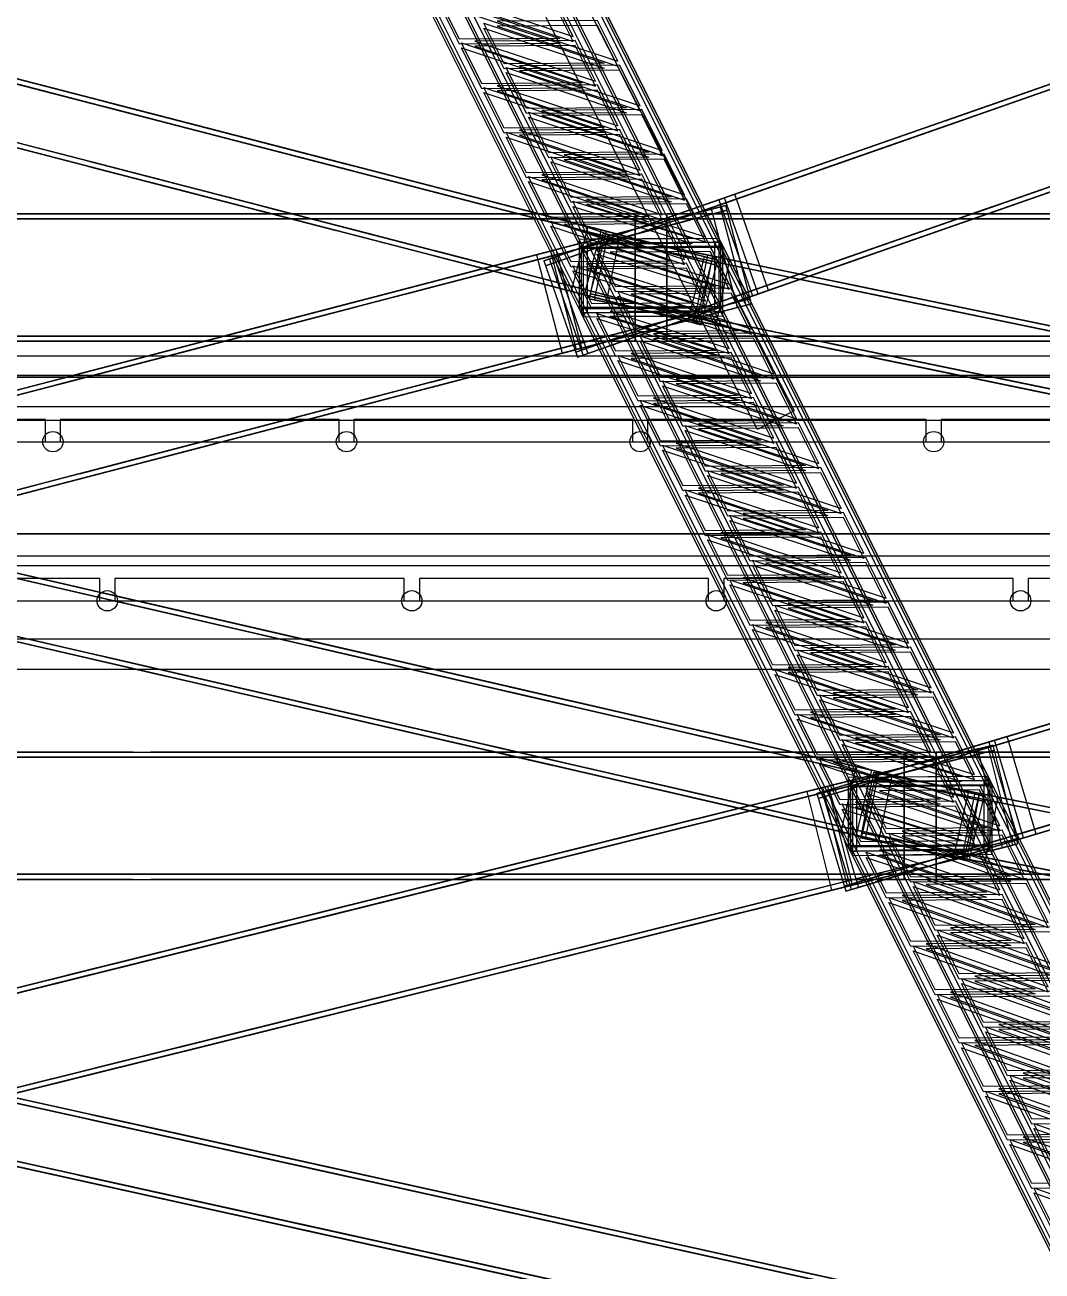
# Model space of a CAD drawing. Header units: millimetres. Extents: x -52000 to 48850, y -48850 to 51750.
# Drawn here: x 4524 to 7721, y -16106 to -12190 of the extents above; entities that cross this region are included whole.
import ezdxf

# ---------------------------------------------------------------- set-up
doc = ezdxf.new("R2010")
doc.units = ezdxf.units.MM
doc.layers.add('D-STR-DECK', color=7, linetype='Continuous', lineweight=25)
doc.layers.add('D-STR-STRC', color=7, linetype='Continuous', lineweight=25)

msp = doc.modelspace()

# ---------------------------------------------------------------- linework, layer by layer
at = {"layer": 'D-STR-DECK'}
for points in [[(-11480, -14000), (11480, -14000), (14000, -11480), (14000, 11480), (11480, 14000), (-11480, 14000), (-14000, 11480), (-14000, -11480)], [(-10904, -13297.5), (10904, -13297.5), (13297.5, -10904), (-13297.5, -10904)], [(-11307.8, -13790), (11307.8, -13790), (13790, -11307.8), (-13790, -11307.8)], [(-11014.6, -13432.5), (11014.6, -13432.5), (9278.9, -11315.7), (-9278.9, -11315.7)], [(5857.1, -11286), (6942, -13402.9), (6826.3, -13462.1), (5741.4, -11345.3)], [(-11014.6, -13432.5), (11014.6, -13432.5), (10849.4, -13231), (-10849.4, -13231)], [(-11070, -13500), (11070, -13500), (10904, -13297.5), (-10904, -13297.5)], [(-11070, -13500), (11070, -13500), (10904, -13297.5), (-10904, -13297.5)], [(-11014.6, -13432.5), (11014.6, -13432.5), (11014.6, -13292.5), (-11014.6, -13292.5)], [(-11070, -13500), (11070, -13500), (11070, -13390), (-11070, -13390)], [(-11070, -13500), (11070, -13500), (11070, -13390), (-11070, -13390)], [(3713.1, -13500), (4589.4, -13500), (4589.4, -13430), (3713.1, -13430)], [(4635.6, -13500), (5511.9, -13500), (5511.9, -13430), (4635.6, -13430)], [(5558.1, -13500), (6434.4, -13500), (6434.4, -13430), (5558.1, -13430)], [(6480.6, -13500), (7356.9, -13500), (7356.9, -13430), (6480.6, -13430)], [(7403.1, -13500), (8279.4, -13500), (8279.4, -13430), (7403.1, -13430)], [(-11480, -14000), (11480, -14000), (11307.8, -13790), (-11307.8, -13790)], [(-11480, -14000), (11480, -14000), (11480, -13860), (-11480, -13860)], [(-11480, -14000), (11480, -14000), (11480, -13890), (-11480, -13890)], [(-11480, -14000), (11480, -14000), (11480, -13890), (-11480, -13890)], [(3850.6, -14000), (4759.4, -14000), (4759.4, -13930), (3850.6, -13930)], [(4807.2, -14000), (5716.1, -14000), (5716.1, -13930), (4807.2, -13930)], [(5763.9, -14000), (6672.8, -14000), (6672.8, -13930), (5763.9, -13930)], [(6720.6, -14000), (7629.4, -14000), (7629.4, -13930), (6720.6, -13930)], [(7677.2, -14000), (8586.1, -14000), (8586.1, -13930), (7677.2, -13930)], [(-11617.8, -14120), (11617.8, -14120), (11617.8, -14216), (-11617.8, -14216)]]:
    msp.add_lwpolyline(points, close=True, dxfattribs=at)
for centre in [(4612.5, -13500), (5535, -13500), (6457.5, -13500), (7380, -13500), (4783.3, -14000), (5740, -14000), (6696.7, -14000), (7653.3, -14000)]:
    msp.add_circle(centre, 32, dxfattribs=at)
at = {"layer": 'D-STR-STRC'}
for points in [[(6155.3, -12932), (6723.1, -12733.7), (11534.6, -11053.2), (10966.8, -11251.5)], [(6160.6, -12947.1), (6728.4, -12748.8), (11539.8, -11068.3), (10972.1, -11266.6)], [(6701.6, -12929.7), (6334.9, -12834.8), (-157, -11154.3), (209.7, -11249.2)], [(6697.6, -12945.2), (6330.9, -12850.3), (-161, -11169.8), (205.7, -11264.7)], [(6711.6, -12873.1), (6272.4, -12876.3), (5432.1, -11195.8), (5871.3, -11192.7)], [(6711.6, -12889), (6272.4, -12892.2), (5432.1, -11211.7), (5871.3, -11208.5)], [(6653, -13117.5), (6286.3, -13022.6), (-205.7, -11342.1), (161, -11437.1)], [(6255.6, -13219), (6823.3, -13020.7), (11634.8, -11340.2), (11067, -11538.5)], [(6260.8, -13234.1), (6828.6, -13035.8), (11640.1, -11355.3), (11072.3, -11553.6)], [(6649, -13133), (6282.3, -13038.1), (-209.7, -11357.6), (157, -11452.5)], [(6711.6, -13075.7), (6272.4, -13078.8), (5432.1, -11398.3), (5871.3, -11395.2)], [(6711.6, -13091.6), (6272.4, -13094.7), (5432.1, -11414.2), (5871.3, -11411.1)], [(6247.2, -12227.1), (6183.1, -12099), (5868.7, -12101.2)], [(6205, -12232.8), (5890.5, -12235), (5826.4, -12106.9)], [(6205, -12248.7), (5890.5, -12250.9), (5826.4, -12122.8)], [(6247.2, -12243), (6183.1, -12114.8), (5868.7, -12117.1)], [(6387.2, -12304.6), (6323.2, -12176.5), (6008.7, -12178.7)], [(6345, -12310.3), (6030.6, -12312.5), (5966.5, -12184.4)], [(6345, -12326.2), (6030.6, -12328.4), (5966.5, -12200.3)], [(6387.2, -12320.5), (6323.2, -12192.4), (6008.7, -12194.6)], [(7417.1, -12491.3), (7785.8, -12362.6), (8242.6, -12203)], [(7442.5, -12482.5), (7899.3, -12322.9), (8268, -12194.1)], [(7447.8, -12497.6), (7904.6, -12338), (8273.3, -12209.2)], [(6275, -12372.8), (5960.5, -12375.1), (5896.5, -12246.9)], [(6317.2, -12367.1), (6253.2, -12239), (5938.7, -12241.2)], [(6317.2, -12383), (6253.2, -12254.9), (5938.7, -12257.1)], [(7422.4, -12506.4), (7791, -12377.7), (8247.9, -12218.1)], [(4992.9, -12487.4), (4735.4, -12420.8), (4236.2, -12291.5)], [(6275, -12388.7), (5960.5, -12390.9), (5896.5, -12262.8)], [(4988.9, -12502.9), (4731.3, -12436.2), (4232.2, -12307)], [(5009.4, -12508.2), (4510.2, -12379), (4252.6, -12312.3)], [(5013.4, -12492.7), (4514.2, -12363.5), (4256.7, -12296.8)], [(6415, -12450.4), (6100.6, -12452.6), (6036.5, -12324.4)], [(6457.3, -12444.7), (6393.2, -12316.5), (6078.8, -12318.8)], [(6457.3, -12460.6), (6393.2, -12332.4), (6078.8, -12334.7)], [(7041.5, -12622.5), (7498.4, -12462.9), (7867.1, -12334.2)], [(6415, -12466.2), (6100.6, -12468.5), (6036.5, -12340.3)], [(7016.1, -12631.4), (7384.8, -12502.6), (7841.7, -12343)], [(7021.4, -12646.5), (7390.1, -12517.7), (7846.9, -12358.1)], [(7046.8, -12637.6), (7503.7, -12478), (7872.3, -12349.3)], [(6345, -12512.9), (6030.6, -12515.1), (5966.5, -12386.9)], [(6345, -12528.7), (6030.6, -12531), (5966.5, -12402.8)], [(6387.2, -12507.2), (6323.2, -12379), (6008.7, -12381.3)], [(6387.2, -12523.1), (6323.2, -12394.9), (6008.7, -12397.2)], [(5529.9, -12643), (5272.3, -12576.3), (4773.2, -12447.1)], [(5533.9, -12627.5), (5276.4, -12560.8), (4777.2, -12431.6)], [(5554.4, -12632.8), (5055.2, -12503.5), (4797.6, -12436.9)], [(4944.3, -12675.2), (4686.7, -12608.6), (4187.6, -12479.3)], [(4964.8, -12680.5), (4465.6, -12551.3), (4208, -12484.6)], [(5550.4, -12648.3), (5051.2, -12519), (4793.6, -12452.4)], [(6485, -12590.4), (6170.6, -12592.6), (6106.5, -12464.5)], [(6485, -12606.3), (6170.6, -12608.5), (6106.5, -12480.4)], [(6527.3, -12584.7), (6463.2, -12456.6), (6148.8, -12458.8)], [(6527.3, -12600.6), (6463.2, -12472.5), (6148.8, -12474.7)], [(6615.2, -12771.4), (6983.8, -12642.6), (7440.7, -12483.1)], [(6640.6, -12762.5), (7097.4, -12603), (7466.1, -12474.2)], [(6645.8, -12777.6), (7102.7, -12618.1), (7471.4, -12489.3)], [(7517.3, -12778.3), (7886, -12649.6), (8342.9, -12490)], [(7542.7, -12769.5), (7999.6, -12609.9), (8368.2, -12481.1)], [(4940.3, -12690.7), (4682.7, -12624.1), (4183.6, -12494.8)], [(4960.8, -12696), (4461.6, -12566.8), (4204, -12500.1)], [(6415, -12652.9), (6100.6, -12655.1), (6036.5, -12527)], [(6457.3, -12647.2), (6393.2, -12519.1), (6078.8, -12521.3)], [(6620.5, -12786.5), (6989.1, -12657.8), (7446, -12498.2)], [(7522.6, -12793.4), (7891.3, -12664.7), (8348.1, -12505.1)], [(7548, -12784.6), (8004.9, -12625), (8373.5, -12496.2)], [(6415, -12668.8), (6100.6, -12671), (6036.5, -12542.9)], [(6457.3, -12663.1), (6393.2, -12535), (6078.8, -12537.2)], [(6070.9, -12783), (5813.3, -12716.3), (5314.2, -12587.1)], [(6074.9, -12767.5), (5817.4, -12700.8), (5318.2, -12571.6)], [(6091.4, -12788.3), (5592.2, -12659.1), (5334.6, -12592.4)], [(6095.4, -12772.8), (5596.2, -12643.6), (5338.6, -12576.9)], [(6555.1, -12730.4), (6240.6, -12732.7), (6176.6, -12604.5)], [(6597.3, -12724.8), (6533.2, -12596.6), (6218.8, -12598.9)], [(5481.3, -12830.8), (5223.7, -12764.1), (4724.6, -12634.9)], [(5485.3, -12815.3), (5227.7, -12748.6), (4728.6, -12619.4)], [(5501.8, -12836.1), (5002.6, -12706.8), (4745, -12640.2)], [(5505.8, -12820.6), (5006.6, -12691.4), (4749, -12624.7)], [(6555.1, -12746.3), (6240.6, -12748.6), (6176.6, -12620.4)], [(6597.3, -12740.7), (6533.2, -12612.5), (6218.8, -12614.7)], [(6237.6, -12903.3), (6582.9, -12782.7), (7039.8, -12623.1)], [(6242.9, -12918.4), (6588.2, -12797.8), (7045, -12638.2)], [(6263, -12894.4), (6719.9, -12734.8), (7065.1, -12614.3)], [(6268.3, -12909.5), (6725.2, -12749.9), (7070.4, -12629.4)], [(7116.4, -12918.4), (7485, -12789.6), (7941.9, -12630)], [(7121.7, -12933.5), (7490.3, -12804.7), (7947.2, -12645.1)], [(7141.8, -12909.5), (7598.6, -12749.9), (7967.3, -12621.2)], [(7147, -12924.6), (7603.9, -12765), (7972.6, -12636.3)], [(6485, -12792.9), (6170.6, -12795.2), (6106.5, -12667)], [(6485, -12808.8), (6170.6, -12811.1), (6106.5, -12682.9)], [(6527.3, -12787.3), (6463.2, -12659.1), (6148.8, -12661.4)], [(6527.3, -12803.2), (6463.2, -12675), (6148.8, -12677.2)], [(6585.6, -12899.7), (6328, -12833), (5859.2, -12711.7)], [(6606.1, -12905), (6137.2, -12783.6), (5879.6, -12717)], [(6187.6, -12920.7), (6293.1, -13222.8), (6860.9, -13024.5), (6755.4, -12722.4)], [(-315.5, -14592.2), (234.8, -14448.8), (6726.8, -12757.4), (6176.4, -12900.8)], [(6026.3, -12955.3), (5768.7, -12888.6), (5269.6, -12759.4)], [(6046.8, -12960.6), (5547.6, -12831.4), (5290, -12764.7)], [(6581.6, -12915.2), (6324, -12848.5), (5855.2, -12727.2)], [(6602.1, -12920.5), (6133.2, -12799.1), (5875.6, -12732.4)], [(6155.3, -12932), (6260.8, -13234.1), (6828.6, -13035.8), (6723.1, -12733.7)], [(6176.4, -12900.8), (6257.1, -13210.5), (6807.5, -13067.1), (6726.8, -12757.4)], [(6620.8, -12861.9), (6306.3, -12864.1), (6246.6, -12744.6)], [(6620.8, -12877.7), (6306.3, -12880), (6246.6, -12760.5)], [(6663, -12856.2), (6603.3, -12736.7), (6288.8, -12738.9)], [(6663, -12872.1), (6603.3, -12752.5), (6288.8, -12754.8)], [(6705.3, -12739.9), (6810.9, -13042), (6828.6, -13035.8), (6723.1, -12733.7)], [(6709.6, -12761.9), (6790.3, -13071.5), (6807.5, -13067.1), (6726.8, -12757.4)], [(6740.8, -13049.5), (7197.7, -12890), (7566.3, -12761.2)], [(7012.6, -14605.7), (7570.9, -14438.4), (13217.2, -12747), (12658.8, -12914.3)], [(7017.2, -14621), (7575.5, -14453.8), (13221.8, -12762.3), (12663.4, -12929.6)], [(-12983.9, -12799.9), (-12983.9, -12799.9), (12983.9, -12799.9), (12983.9, -12799.9)], [(-311.5, -14607.7), (238.9, -14464.3), (6730.8, -12772.9), (6180.5, -12916.3)], [(4355.5, -12783.9), (4355.5, -12783.9), (6442, -12783.9), (6442, -12783.9)], [(4355.5, -12799.9), (4355.5, -12799.9), (6442, -12799.9), (6442, -12799.9)], [(6022.3, -12970.8), (5764.7, -12904.1), (5265.5, -12774.9)], [(6042.8, -12976.1), (5543.6, -12846.9), (5286, -12780.2)], [(5702, -13024.4), (6166.5, -12903.4), (6609.3, -12788)], [(5706.1, -13039.9), (6170.5, -12918.9), (6613.4, -12803.5)], [(5720.7, -13019.5), (6163.6, -12904.1), (6628.1, -12783.1)], [(5724.8, -13035), (6167.6, -12919.6), (6632.1, -12798.6)], [(6132.1, -12912.4), (6212.7, -13222), (6763.1, -13078.6), (6682.4, -12769)], [(6597.3, -12927.3), (6533.2, -12799.2), (6218.8, -12801.4)], [(6442, -12783.9), (6442, -13183.9), (6442, -13183.9), (6442, -12783.9)], [(6542, -12783.9), (6542, -12783.9), (8628.4, -12783.9), (8628.4, -12783.9)], [(6542, -12783.9), (6542, -13183.9), (6542, -13183.9), (6542, -12783.9)], [(6542, -12799.9), (6542, -12799.9), (8628.4, -12799.9), (8628.4, -12799.9)], [(6715.4, -13058.4), (7084.1, -12929.6), (7540.9, -12770.1)], [(6720.7, -13073.5), (7089.4, -12944.8), (7546.2, -12785.2)], [(6746.1, -13064.6), (7203, -12905.1), (7571.6, -12776.3)], [(7538.3, -14613.8), (7184.2, -14532.2), (-153.5, -12840.8), (200.7, -12922.4)], [(6555.1, -12933), (6240.6, -12935.2), (6176.6, -12807.1)], [(6555.1, -12948.9), (6240.6, -12951.1), (6176.6, -12823)], [(6597.3, -12943.2), (6533.2, -12815.1), (6218.8, -12817.3)], [(6607.2, -13122.2), (6659.8, -12918.9), (6293.1, -12824), (6240.5, -13027.3)], [(6299.8, -13042.6), (6352.4, -12839.3), (6334.9, -12834.8), (6282.3, -13038.1)], [(6649, -13133), (6701.6, -12929.7), (6334.9, -12834.8), (6282.3, -13038.1)], [(7534.7, -14629.4), (7180.6, -14547.8), (-157.1, -12856.4), (197.1, -12938)], [(6705.6, -13079.7), (6705.6, -12861.3), (6266.4, -12864.4), (6266.4, -13082.8)], [(7557.2, -14564.4), (7118.1, -14568.1), (6272.4, -12876.7), (6711.5, -12873)], [(6711.5, -13091.2), (6711.5, -12873), (6272.4, -12876.7), (6272.4, -13094.8)], [(6711.6, -13091.6), (6711.6, -12873.1), (6272.4, -12876.3), (6272.4, -13094.7)], [(6292.3, -13094.6), (6292.3, -12876.1), (6272.4, -12876.3), (6272.4, -13094.7)], [(6292.4, -13094.7), (6292.4, -12876.5), (6272.4, -12876.7), (6272.4, -13094.8)], [(6314.2, -13054.4), (6356.7, -12848.7), (6340.2, -12845.3), (6297.7, -13051)], [(6643.7, -13122.5), (6686.2, -12916.9), (6340.2, -12845.3), (6297.7, -13051)], [(14866.4, -14623.9), (14520.4, -14552.4), (6337, -12861), (6683, -12932.5)], [(14869.6, -14608.3), (14523.6, -14536.8), (6340.2, -12845.3), (6686.2, -12916.9)], [(6696.7, -13133.5), (6739.2, -12927.8), (6393.2, -12856.3), (6350.7, -13061.9)], [(7283.6, -13040.3), (7040.6, -12990.1), (6450, -12868)], [(7296.8, -13043.1), (6706.2, -12921), (6463.2, -12870.8)], [(6711.5, -13091.2), (6711.5, -12873), (6691.5, -12873.2), (6691.5, -13091.3)], [(6711.6, -13091.6), (6711.6, -12873.1), (6691.6, -12873.3), (6691.6, -13091.7)], [(5161, -13165.3), (5657.6, -13036), (6100.5, -12920.6)], [(5179.7, -13160.5), (5622.6, -13045.1), (6119.2, -12915.7)], [(6533, -13103), (6275.4, -13036.3), (5806.5, -12915)], [(6537, -13087.5), (6279.4, -13020.8), (5810.6, -12899.5)], [(6553.4, -13108.3), (6084.6, -12986.9), (5827, -12920.3)], [(6557.4, -13092.8), (6088.6, -12971.4), (5831, -12904.8)], [(6176.4, -12900.8), (6257.1, -13210.5), (6274.3, -13206), (6193.6, -12896.3)], [(7557.2, -14580.3), (7118.1, -14584), (6272.4, -12892.5), (6711.5, -12888.9)], [(6717.9, -13104.1), (6717.9, -12885.9), (6278.9, -12889.5), (6278.9, -13107.7)], [(6695.4, -13011.1), (6381, -13013.8), (6321.7, -12895)], [(6695.4, -13027), (6381, -13029.6), (6321.7, -12910.9)], [(6337.9, -13190.3), (6683.1, -13069.7), (7140, -12910.1)], [(6363.3, -13181.4), (6820.1, -13021.8), (7165.4, -12901.3)], [(6737.4, -13005), (6678, -12886.2), (6363.7, -12888.8)], [(6737.4, -13020.8), (6678, -12902.1), (6363.7, -12904.7)], [(6368.5, -13196.5), (6825.4, -13036.9), (7170.7, -12916.4)], [(7280.3, -13056), (7037.3, -13005.8), (6446.7, -12883.7)], [(7293.6, -13058.7), (6703, -12936.7), (6460, -12886.4)], [(6643.7, -13122.5), (6686.2, -12916.9), (6669.7, -12913.4), (6627.2, -13119.1)], [(5165.1, -13180.8), (5661.7, -13051.4), (6104.5, -12936.1)], [(5183.8, -13176), (5626.6, -13060.6), (6123.3, -12931.2)], [(6155.3, -12932), (6260.8, -13234.1), (6278.6, -13227.9), (6173.1, -12925.8)], [(6620.8, -13064.4), (6306.3, -13066.6), (6246.6, -12947.1)], [(6663, -13058.7), (6603.3, -12939.2), (6288.8, -12941.4)], [(6663, -13074.6), (6603.3, -12955.1), (6288.8, -12957.3)], [(6343.2, -13205.4), (6688.4, -13084.8), (7145.3, -12925.2)], [(6649, -13133), (6701.6, -12929.7), (6684.2, -12925.2), (6631.5, -13128.5)], [(6620.8, -13080.3), (6306.3, -13082.5), (6246.6, -12963)], [(7494.8, -14802.9), (7140.6, -14721.3), (-197.1, -13029.8), (157.1, -13111.5)], [(14830.3, -14798.3), (14484.3, -14726.8), (6301, -13035.3), (6646.9, -13106.8)], [(6765.9, -13152.1), (6451.5, -13154.7), (6387.5, -13026.6)], [(6807.9, -13145.9), (6743.8, -13017.8), (6429.5, -13020.5)], [(6807.9, -13161.8), (6743.8, -13033.7), (6429.5, -13036.3)], [(7962.3, -13196.9), (7719.3, -13146.7), (7090.3, -13016.7)], [(7965.5, -13181.3), (7722.5, -13131), (7093.5, -13001)], [(7099.8, -14896.9), (7658.2, -14729.7), (13304.4, -13038.2), (12746.1, -13205.5)], [(7975.5, -13199.7), (7346.5, -13069.7), (7103.5, -13019.4)], [(7978.8, -13184), (7349.8, -13054), (7106.8, -13003.8)], [(-238.9, -14886.4), (311.5, -14743), (6803.4, -13051.6), (6253.1, -13195)], [(-234.8, -14901.9), (315.5, -14758.5), (6807.5, -13067.1), (6257.1, -13210.5)], [(7491.2, -14818.5), (7137, -14736.8), (-200.7, -13045.4), (153.5, -13127.1)], [(4620, -13306.3), (5116.6, -13176.9), (5559.5, -13061.5)], [(4624.1, -13321.8), (5120.7, -13192.4), (5563.5, -13077)], [(4638.7, -13301.4), (5081.6, -13186), (5578.2, -13056.6)], [(4642.8, -13316.9), (5085.7, -13201.5), (5582.3, -13072.1)], [(5797.4, -13313.7), (6240.3, -13198.3), (6704.7, -13077.3)], [(7557.2, -14766.7), (7118.1, -14770.4), (6272.4, -13079), (6711.5, -13075.3)], [(14827.1, -14813.9), (14481.1, -14742.4), (6297.7, -13051), (6643.7, -13122.5)], [(6765.9, -13168), (6451.5, -13170.6), (6387.5, -13042.5)], [(7241.1, -13246), (6998.1, -13195.7), (6407.4, -13073.7)], [(7244.3, -13230.3), (7001.3, -13180.1), (6410.7, -13058)], [(7254.3, -13248.7), (6663.7, -13126.6), (6420.7, -13076.4)], [(7257.5, -13233), (6666.9, -13111), (6423.9, -13060.7)], [(7104.4, -14912.3), (7662.8, -14745), (13309, -13053.6), (12750.7, -13220.8)], [(5778.7, -13318.6), (6243.1, -13197.6), (6686, -13082.2)], [(5782.7, -13334.1), (6247.1, -13213.1), (6690, -13097.7)], [(5801.4, -13329.2), (6244.3, -13213.8), (6708.7, -13092.8)], [(7557.2, -14782.6), (7118.1, -14786.3), (6272.4, -13094.8), (6711.5, -13091.2)], [(6695.4, -13213.4), (6381, -13216), (6321.7, -13097.3)], [(6695.4, -13229.3), (6381, -13231.9), (6321.7, -13113.2)], [(6737.4, -13207.3), (6678, -13088.5), (6363.7, -13091.1)], [(6737.4, -13223.1), (6678, -13104.4), (6363.7, -13107)], [(-12983.9, -13167.9), (-12983.9, -13167.9), (12983.9, -13167.9), (12983.9, -13167.9)], [(4355.5, -13167.9), (4355.5, -13167.9), (6442, -13167.9), (6442, -13167.9)], [(4355.5, -13183.9), (4355.5, -13183.9), (6442, -13183.9), (6442, -13183.9)], [(6836.3, -13293), (6522, -13295.7), (6458, -13167.6)], [(6836.3, -13308.9), (6522, -13311.5), (6458, -13183.4)], [(6878.3, -13286.9), (6814.3, -13158.8), (6500, -13161.4)], [(6878.3, -13302.7), (6814.3, -13174.7), (6500, -13177.3)], [(6542, -13167.9), (6542, -13167.9), (8628.4, -13167.9), (8628.4, -13167.9)], [(6542, -13183.9), (6542, -13183.9), (8628.4, -13183.9), (8628.4, -13183.9)], [(7926.3, -13371.3), (7683.2, -13321), (7054.2, -13191)], [(7939.5, -13374), (7310.5, -13244), (7067.5, -13193.8)], [(4079, -13447.3), (4575.6, -13317.9), (5018.5, -13202.5)], [(4083.1, -13462.7), (4579.7, -13333.3), (5022.5, -13218)], [(4097.8, -13442.4), (4540.6, -13327), (5037.2, -13197.6)], [(4101.8, -13457.9), (4544.7, -13342.5), (5041.3, -13213.1)], [(5237.7, -13459.5), (5734.3, -13330.1), (6177.2, -13214.8)], [(5241.7, -13475), (5738.3, -13345.6), (6181.2, -13230.2)], [(5256.4, -13454.6), (5699.3, -13339.3), (6195.9, -13209.9)], [(5260.4, -13470.1), (5703.3, -13354.7), (6199.9, -13225.4)], [(6765.9, -13354.4), (6451.5, -13357), (6387.5, -13228.9)], [(6807.9, -13348.2), (6743.8, -13220.1), (6429.5, -13222.8)], [(7923, -13386.9), (7680, -13336.7), (7051, -13206.7)], [(7936.3, -13389.7), (7307.3, -13259.7), (7064.2, -13209.4)], [(6765.9, -13370.2), (6451.5, -13372.9), (6387.5, -13244.8)], [(6807.9, -13364.1), (6743.8, -13236), (6429.5, -13238.6)], [(6906.8, -13434), (6592.5, -13436.6), (6528.4, -13308.5)], [(6948.8, -13427.8), (6884.8, -13299.7), (6570.4, -13302.4)], [(4715.4, -13595.6), (5158.3, -13480.2), (5654.9, -13350.8)], [(6906.8, -13449.9), (6592.5, -13452.5), (6528.4, -13324.4)], [(6948.8, -13443.7), (6884.8, -13315.6), (6570.4, -13318.2)], [(4696.7, -13600.5), (5193.3, -13471.1), (5636.2, -13355.7)], [(4700.7, -13616), (5197.3, -13486.6), (5640.2, -13371.2)], [(4719.4, -13611.1), (5162.3, -13495.7), (5658.9, -13366.3)], [(6836.3, -13495.3), (6522, -13497.9), (6458, -13369.9)], [(6836.3, -13511.2), (6522, -13513.8), (6458, -13385.7)], [(6878.3, -13489.2), (6814.3, -13361.1), (6500, -13363.7)], [(6878.3, -13505), (6814.3, -13377), (6500, -13379.6)], [(6977.3, -13574.9), (6662.9, -13577.6), (6598.9, -13449.5)], [(6977.3, -13590.8), (6662.9, -13593.4), (6598.9, -13465.3)], [(7019.3, -13568.8), (6955.3, -13440.7), (6640.9, -13443.3)], [(7019.3, -13584.6), (6955.3, -13456.6), (6640.9, -13459.2)], [(4155.7, -13741.4), (4652.3, -13612), (5095.2, -13496.7)], [(4174.4, -13736.6), (4617.3, -13621.2), (5113.9, -13491.8)], [(4178.4, -13752), (4621.3, -13636.7), (5117.9, -13507.3)], [(6948.8, -13630.1), (6884.8, -13502), (6570.4, -13504.7)], [(4159.7, -13756.9), (4656.3, -13627.5), (5099.2, -13512.1)], [(6906.8, -13636.3), (6592.5, -13638.9), (6528.4, -13510.8)], [(6906.8, -13652.2), (6592.5, -13654.8), (6528.4, -13526.7)], [(6948.8, -13646), (6884.8, -13517.9), (6570.4, -13520.5)], [(7089.8, -13709.7), (7025.7, -13581.6), (6711.4, -13584.3)], [(7047.8, -13715.9), (6733.4, -13718.5), (6669.4, -13590.4)], [(7047.8, -13731.8), (6733.4, -13734.4), (6669.4, -13606.3)], [(7089.8, -13725.6), (7025.7, -13597.5), (6711.4, -13600.1)], [(3614.7, -13882.4), (4111.3, -13753), (4554.2, -13637.6)], [(3618.7, -13897.9), (4115.3, -13768.5), (4558.2, -13653.1)], [(3633.4, -13877.5), (4076.3, -13762.1), (4572.9, -13632.7)], [(3637.4, -13893), (4080.3, -13777.6), (4576.9, -13648.2)], [(6977.3, -13777.2), (6662.9, -13779.9), (6598.9, -13651.8)], [(7019.3, -13771.1), (6955.3, -13643), (6640.9, -13645.6)], [(7019.3, -13786.9), (6955.3, -13658.9), (6640.9, -13661.5)], [(6977.3, -13793.1), (6662.9, -13795.7), (6598.9, -13667.6)], [(7118.2, -13856.8), (6803.9, -13859.5), (6739.9, -13731.4)], [(7160.3, -13850.7), (7096.2, -13722.6), (6781.9, -13725.2)], [(7160.3, -13866.5), (7096.2, -13738.5), (6781.9, -13741.1)], [(7118.2, -13872.7), (6803.9, -13875.3), (6739.9, -13747.3)], [(7047.8, -13918.2), (6733.4, -13920.8), (6669.4, -13792.7)], [(7047.8, -13934.1), (6733.4, -13936.7), (6669.4, -13808.6)], [(7089.8, -13912), (7025.7, -13783.9), (6711.4, -13786.6)], [(7089.8, -13927.9), (7025.7, -13799.8), (6711.4, -13802.4)], [(5003.7, -14046), (4755, -13988.7), (4192.4, -13859)], [(5007.3, -14030.4), (4758.6, -13973.1), (4196, -13843.4)], [(5023.3, -14034.1), (4460.7, -13904.4), (4211.9, -13847.1)], [(5019.7, -14049.7), (4457.1, -13920), (4208.3, -13862.7)], [(7188.7, -13997.8), (6874.4, -14000.4), (6810.3, -13872.3)], [(7188.7, -14013.7), (6874.4, -14016.3), (6810.3, -13888.2)], [(7230.7, -13991.6), (7166.7, -13863.6), (6852.3, -13866.2)], [(7230.7, -14007.5), (7166.7, -13879.4), (6852.3, -13882)], [(7118.2, -14059.1), (6803.9, -14061.8), (6739.9, -13933.7)], [(7160.3, -14053), (7096.2, -13924.9), (6781.9, -13927.5)], [(7118.2, -14075), (6803.9, -14077.6), (6739.9, -13949.5)], [(7160.3, -14068.8), (7096.2, -13940.8), (6781.9, -13943.4)], [(5615.2, -14187), (5366.5, -14129.6), (4803.8, -13999.9)], [(5618.8, -14171.4), (5370.1, -14114), (4807.4, -13984.3)], [(5631.2, -14190.6), (5068.6, -14061), (4819.8, -14003.6)], [(5634.8, -14175.1), (5072.1, -14045.4), (4823.4, -13988)], [(7259.2, -14138.8), (6944.8, -14141.4), (6880.8, -14013.3)], [(7301.2, -14132.6), (7237.2, -14004.5), (6922.8, -14007.1)], [(4960.2, -14235.1), (4711.4, -14177.7), (4148.8, -14048)], [(4963.8, -14219.5), (4715, -14162.1), (4152.4, -14032.4)], [(4976.1, -14238.7), (4413.5, -14109), (4164.8, -14051.7)], [(4979.7, -14223.1), (4417.1, -14093.5), (4168.3, -14036.1)], [(7259.2, -14154.6), (6944.8, -14157.2), (6880.8, -14029.2)], [(7301.2, -14148.4), (7237.2, -14020.4), (6922.8, -14023)], [(7188.7, -14200.1), (6874.4, -14202.7), (6810.3, -14074.6)], [(7188.7, -14216), (6874.4, -14218.6), (6810.3, -14090.5)], [(7230.7, -14193.9), (7166.7, -14065.8), (6852.3, -14068.5)], [(7230.7, -14209.8), (7166.7, -14081.7), (6852.3, -14084.3)], [(6230.3, -14312.3), (5981.5, -14255), (5418.9, -14125.3)], [(6246.2, -14316), (5683.6, -14186.3), (5434.9, -14129)], [(5575.2, -14360.4), (5326.5, -14303.1), (4763.9, -14173.4)], [(6226.7, -14327.9), (5977.9, -14270.6), (5415.3, -14140.9)], [(6242.7, -14331.6), (5680, -14201.9), (5431.3, -14144.6)], [(7329.7, -14279.7), (7015.3, -14282.3), (6951.3, -14154.2)], [(7329.7, -14295.6), (7015.3, -14298.2), (6951.3, -14170.1)], [(7371.7, -14273.5), (7307.6, -14145.5), (6993.3, -14148.1)], [(7371.7, -14289.4), (7307.6, -14161.3), (6993.3, -14163.9)], [(5571.6, -14376), (5322.9, -14318.7), (4760.3, -14189)], [(5587.6, -14379.7), (5025, -14250), (4776.2, -14192.7)], [(5591.2, -14364.1), (5028.6, -14234.4), (4779.8, -14177.1)], [(7301.2, -14334.9), (7237.2, -14206.8), (6922.8, -14209.4)], [(7546.7, -14445.7), (7977.6, -14316.6), (8427, -14182)], [(7551.3, -14461), (7982.2, -14331.9), (8431.5, -14197.3)], [(7568.1, -14439.3), (8017.4, -14304.7), (8448.4, -14175.6)], [(7572.7, -14454.6), (8022, -14320), (8453, -14190.9)], [(7259.2, -14341), (6944.8, -14343.7), (6880.8, -14215.6)], [(7259.2, -14356.9), (6944.8, -14359.5), (6880.8, -14231.5)], [(7301.2, -14350.7), (7237.2, -14222.7), (6922.8, -14225.3)], [(6838.2, -14468.9), (6589.4, -14411.5), (6026.8, -14281.8)], [(6841.8, -14453.3), (6593, -14395.9), (6030.4, -14266.2)], [(6854.1, -14472.6), (6291.5, -14342.9), (6042.8, -14285.5)], [(6857.7, -14457), (6295.1, -14327.3), (6046.3, -14269.9)], [(7442.2, -14414.5), (7378.1, -14286.4), (7063.8, -14289)], [(6183.1, -14517), (5934.4, -14459.6), (5371.7, -14329.9)], [(6186.7, -14501.4), (5938, -14444), (5375.3, -14314.3)], [(6202.7, -14505.1), (5640, -14375.4), (5391.3, -14318)], [(7400.1, -14420.7), (7085.8, -14423.3), (7021.8, -14295.2)], [(7400.1, -14436.5), (7085.8, -14439.1), (7021.8, -14311.1)], [(7442.2, -14430.4), (7378.1, -14302.3), (7063.8, -14304.9)], [(7104.8, -14578.1), (7507.1, -14457.6), (7956.4, -14323)], [(7126.3, -14571.6), (7575.6, -14437), (7977.9, -14316.5)], [(6199.1, -14520.6), (5636.4, -14390.9), (5387.7, -14333.6)], [(7329.7, -14482), (7015.3, -14484.6), (6951.3, -14356.5)], [(7371.7, -14475.8), (7307.6, -14347.8), (6993.3, -14350.4)], [(7371.7, -14491.7), (7307.6, -14363.6), (6993.3, -14366.2)], [(7109.4, -14593.4), (7511.7, -14472.9), (7961, -14338.3)], [(7130.9, -14587), (7580.2, -14452.4), (7982.5, -14331.9)], [(7417.8, -14586.1), (7169.1, -14528.7), (6641.9, -14407.2)], [(7329.7, -14497.9), (7015.3, -14500.5), (6951.3, -14372.4)], [(7414.2, -14601.7), (7165.5, -14544.3), (6638.3, -14422.8)], [(7430.2, -14605.3), (6903, -14483.8), (6654.2, -14426.5)], [(7433.8, -14589.7), (6906.6, -14468.2), (6657.8, -14410.9)], [(7012.6, -14605.7), (7104.4, -14912.3), (7662.8, -14745), (7570.9, -14438.4)], [(7052.1, -14593.9), (7144, -14900.4), (7702.3, -14733.1), (7610.5, -14426.6)], [(7466, -14552.3), (7151.6, -14554.9), (7092.2, -14436.1)], [(7508, -14546.1), (7448.6, -14427.4), (7134.2, -14430)], [(7508, -14562), (7448.6, -14443.2), (7134.2, -14445.8)], [(7553.5, -14443.7), (7645.3, -14750.2), (7662.8, -14745), (7570.9, -14438.4)], [(-307.1, -16411.5), (229.8, -16278), (7567.5, -14453.3), (7030.6, -14586.8)], [(-303.2, -16427), (233.7, -16293.5), (7571.4, -14468.9), (7034.5, -14602.4)], [(2473.4, -14475.3), (2473.4, -14475.3), (4864.3, -14475.3), (4864.3, -14475.3)], [(4919.3, -14475.3), (4919.3, -14475.3), (7287.7, -14475.3), (7287.7, -14475.3)], [(6794.6, -14657.9), (6545.8, -14600.6), (5983.2, -14470.9)], [(6798.2, -14642.3), (6549.4, -14585), (5986.8, -14455.3)], [(6810.6, -14661.6), (6247.9, -14531.9), (5999.2, -14474.6)], [(6814.1, -14646), (6251.5, -14516.3), (6002.8, -14459)], [(6488.1, -14721.7), (7015.4, -14590.6), (7447.4, -14483.2)], [(6503.9, -14717.8), (6935.9, -14610.4), (7463.2, -14479.3)], [(6981.8, -14599), (7059.1, -14909.5), (7595.9, -14776), (7518.7, -14465.5)], [(7030.6, -14586.8), (7107.8, -14897.4), (7644.7, -14763.9), (7567.5, -14453.3)], [(7466, -14568.1), (7151.6, -14570.8), (7092.2, -14452)], [(7287.7, -14475.3), (7287.7, -14875.3), (7287.7, -14875.3), (7287.7, -14475.3)], [(7387.7, -14475.3), (7387.7, -14475.3), (9756.1, -14475.3), (9756.1, -14475.3)], [(7387.7, -14475.3), (7387.7, -14875.3), (7387.7, -14875.3), (7387.7, -14475.3)], [(7550.7, -14457.5), (7627.9, -14768), (7644.7, -14763.9), (7567.5, -14453.3)], [(7633.9, -14736.9), (8064.9, -14607.8), (8514.2, -14473.2)], [(7655.4, -14730.5), (8104.7, -14595.9), (8535.6, -14466.8)], [(7660, -14745.8), (8109.3, -14611.2), (8540.2, -14482.1)], [(-14675.3, -14491.3), (-14675.3, -14491.3), (14675.3, -14491.3), (14675.3, -14491.3)], [(2473.4, -14491.3), (2473.4, -14491.3), (4864.3, -14491.3), (4864.3, -14491.3)], [(4919.3, -14491.3), (4919.3, -14491.3), (7287.7, -14491.3), (7287.7, -14491.3)], [(6491.9, -14737.3), (7019.2, -14606.1), (7451.3, -14498.7)], [(6507.7, -14733.3), (6939.8, -14625.9), (7467.1, -14494.8)], [(7400.1, -14622.9), (7085.8, -14625.6), (7021.8, -14497.5)], [(7400.1, -14638.8), (7085.8, -14641.4), (7021.8, -14513.4)], [(7442.2, -14616.8), (7378.1, -14488.7), (7063.8, -14491.3)], [(7442.2, -14632.6), (7378.1, -14504.6), (7063.8, -14507.2)], [(7442.3, -14807.2), (7489.5, -14602.6), (7135.3, -14521), (7088.2, -14725.6)], [(7387.7, -14491.3), (7387.7, -14491.3), (9756.1, -14491.3), (9756.1, -14491.3)], [(7638.5, -14752.3), (8069.5, -14623.2), (8518.8, -14488.6)], [(8441.1, -16451.1), (8097.3, -16375.1), (-152.7, -14550.4), (191.1, -14626.5)], [(8444.6, -16435.5), (8100.8, -16359.5), (-149.2, -14534.8), (194.6, -14610.9)], [(7550.8, -14769.7), (7550.8, -14551.6), (7111.7, -14555.2), (7111.7, -14773.4)], [(7557.2, -14782.6), (7557.2, -14564.4), (7118.1, -14568.1), (7118.1, -14786.3)], [(8469.5, -16388.9), (8030.5, -16393.2), (7118.2, -14568.5), (7557.1, -14564.3)], [(7557.1, -14782.2), (7557.1, -14564.3), (7118.2, -14568.5), (7118.2, -14786.4)], [(7153.9, -14740.7), (7201.1, -14536.1), (7184.2, -14532.2), (7137, -14736.8)], [(7491.2, -14818.5), (7538.3, -14613.8), (7184.2, -14532.2), (7137, -14736.8)], [(7165.8, -14748.2), (7206.9, -14542.2), (7190.9, -14539.1), (7149.9, -14745)], [(7484.4, -14811.6), (7525.4, -14605.7), (7190.9, -14539.1), (7149.9, -14745)], [(16684.6, -16446), (16350.1, -16379.4), (7187.8, -14554.8), (7522.3, -14621.4)], [(16687.8, -16430.3), (16353.3, -16363.7), (7190.9, -14539.1), (7525.4, -14605.7)], [(7541.6, -14823), (7582.7, -14617.1), (7248.2, -14550.5), (7207.2, -14756.4)], [(8205.5, -14741.1), (7970.6, -14694.3), (7305.8, -14561.9)], [(8215.6, -14743.1), (7550.8, -14610.7), (7315.9, -14563.9)], [(7557.1, -14782.2), (7557.1, -14564.3), (7537.2, -14564.5), (7537.2, -14782.4)], [(7557.2, -14782.6), (7557.2, -14564.4), (7537.3, -14564.6), (7537.3, -14782.8)], [(7374.2, -14775.1), (7125.5, -14717.8), (6598.3, -14596.2)], [(7390.2, -14778.8), (6863, -14657.3), (6614.2, -14599.9)], [(7012.6, -14605.7), (7104.4, -14912.3), (7121.9, -14907), (7030, -14600.5)], [(7030.6, -14586.8), (7107.8, -14897.4), (7124.6, -14893.2), (7047.4, -14582.7)], [(7138.1, -14786.1), (7138.1, -14567.9), (7118.1, -14568.1), (7118.1, -14786.3)], [(7138.2, -14786.2), (7138.2, -14568.3), (7118.2, -14568.5), (7118.2, -14786.4)], [(8469.5, -16404.8), (8030.5, -16409), (7118.2, -14584.4), (7557.1, -14580.1)], [(7564.1, -14796), (7564.1, -14578.2), (7125.1, -14582.4), (7125.1, -14800.3)], [(7546.5, -14713.4), (7232.2, -14716.4), (7168.2, -14588.3)], [(7546.5, -14729.2), (7232.2, -14732.2), (7168.2, -14604.1)], [(7588.2, -14706.7), (7524.2, -14578.5), (7209.9, -14581.6)], [(7588.2, -14722.5), (7524.2, -14594.4), (7209.9, -14597.4)], [(8202.4, -14756.8), (7967.5, -14710), (7302.7, -14577.6)], [(8212.5, -14758.8), (7547.7, -14626.4), (7312.7, -14579.6)], [(7484.4, -14811.6), (7525.4, -14605.7), (7509.5, -14602.5), (7468.5, -14808.5)], [(5876.6, -14873.8), (6439.3, -14733.9), (6871.3, -14626.4)], [(5880.5, -14889.3), (6443.1, -14749.4), (6875.2, -14642)], [(5892.4, -14869.9), (6324.4, -14762.4), (6887.1, -14622.5)], [(5896.3, -14885.4), (6328.3, -14778), (6891, -14638)], [(7370.6, -14790.7), (7121.9, -14733.4), (6594.7, -14611.8)], [(7386.6, -14794.4), (6859.4, -14672.9), (6610.6, -14615.5)], [(7466, -14754.6), (7151.6, -14757.2), (7092.2, -14638.4)], [(7508, -14748.4), (7448.6, -14629.7), (7134.2, -14632.3)], [(7192.1, -14869.3), (7594.4, -14748.8), (8043.7, -14614.2)], [(7196.7, -14884.6), (7598.9, -14764.1), (8048.3, -14629.5)], [(7213.5, -14862.9), (7662.8, -14728.3), (8065.1, -14607.8)], [(7218.1, -14878.2), (7667.4, -14743.6), (8069.7, -14623.1)], [(7491.2, -14818.5), (7538.3, -14613.8), (7521.5, -14610), (7474.3, -14814.6)], [(7466, -14770.4), (7151.6, -14773), (7092.2, -14654.3)], [(7508, -14764.3), (7448.6, -14645.5), (7134.2, -14648.1)], [(7664.3, -14858.7), (7595.2, -14720.5), (7280.9, -14723.6)], [(-233.7, -16706.5), (303.2, -16573), (7640.9, -14748.3), (7104, -14881.8)], [(8399.2, -16640.5), (8055.4, -16564.5), (-194.6, -14739.8), (149.2, -14815.9)], [(8402.7, -16624.9), (8058.9, -16548.9), (-191.1, -14724.2), (152.7, -14800.3)], [(16646.7, -16636.3), (16312.2, -16569.7), (7149.9, -14745), (7484.4, -14811.6)], [(16649.9, -16620.6), (16315.4, -16554), (7153, -14729.3), (7487.5, -14795.9)], [(7622.5, -14865.4), (7308.3, -14868.4), (7239.2, -14730.3)], [(7622.5, -14881.3), (7308.3, -14884.3), (7239.2, -14746.1)], [(8167.6, -14931.4), (7932.7, -14884.6), (7267.9, -14752.2)], [(8177.7, -14933.4), (7512.9, -14801), (7278, -14754.2)], [(7664.3, -14874.6), (7595.2, -14736.4), (7280.9, -14739.4)], [(-229.8, -16722), (307.1, -16588.5), (7644.7, -14763.9), (7107.8, -14897.4)], [(5265.1, -15025.9), (5827.8, -14885.9), (6259.8, -14778.5)], [(5269, -15041.4), (5831.7, -14901.5), (6263.7, -14794)], [(5280.9, -15021.9), (5712.9, -14914.5), (6275.6, -14774.6)], [(5284.8, -15037.5), (5716.8, -14930), (6279.5, -14790.1)], [(6561.4, -15016.8), (7088.7, -14885.6), (7520.8, -14778.2)], [(6565.3, -15032.3), (7092.6, -14901.2), (7524.6, -14793.7)], [(6577.2, -15012.8), (7009.3, -14905.4), (7536.6, -14774.3)], [(6581.1, -15028.4), (7013.1, -14920.9), (7540.4, -14789.8)], [(8469.5, -16591), (8030.5, -16595.2), (7118.2, -14770.6), (7557.1, -14766.3)], [(8469.5, -16606.8), (8030.5, -16611.1), (7118.2, -14786.4), (7557.1, -14782.2)], [(7546.5, -14915.4), (7232.2, -14918.4), (7168.2, -14790.3)], [(7588.2, -14908.7), (7524.2, -14780.6), (7209.9, -14783.6)], [(7588.2, -14924.5), (7524.2, -14796.4), (7209.9, -14799.4)], [(8164.5, -14947.1), (7929.6, -14900.3), (7264.8, -14767.9)], [(8174.6, -14949.1), (7509.8, -14816.7), (7274.8, -14769.9)], [(7546.5, -14931.2), (7232.2, -14934.3), (7168.2, -14806.1)], [(-14675.3, -14859.3), (-14675.3, -14859.3), (14675.3, -14859.3), (14675.3, -14859.3)], [(2473.4, -14859.3), (2473.4, -14859.3), (4864.3, -14859.3), (4864.3, -14859.3)], [(2473.4, -14875.3), (2473.4, -14875.3), (4864.3, -14875.3), (4864.3, -14875.3)], [(4919.3, -14859.3), (4919.3, -14859.3), (7287.7, -14859.3), (7287.7, -14859.3)], [(4919.3, -14875.3), (4919.3, -14875.3), (7287.7, -14875.3), (7287.7, -14875.3)], [(7740.3, -15010.8), (7671.2, -14872.6), (7357, -14875.6)], [(7387.7, -14859.3), (7387.7, -14859.3), (9756.1, -14859.3), (9756.1, -14859.3)], [(7387.7, -14875.3), (7387.7, -14875.3), (9756.1, -14875.3), (9756.1, -14875.3)], [(5965.8, -15164.9), (6397.8, -15057.5), (6960.5, -14917.5)], [(7698.5, -15017.5), (7384.3, -15020.5), (7315.2, -14882.3)], [(7698.5, -15033.3), (7384.3, -15036.3), (7315.2, -14898.2)], [(7740.3, -15026.6), (7671.2, -14888.4), (7357, -14891.5)], [(4653.7, -15177.9), (5216.3, -15038), (5648.4, -14930.6)], [(4657.5, -15193.4), (5220.2, -15053.5), (5652.2, -14946.1)], [(4669.5, -15174), (5101.5, -15066.5), (5664.2, -14926.6)], [(4673.3, -15189.5), (5105.3, -15082.1), (5668, -14942.2)], [(5950, -15168.8), (6512.6, -15028.9), (6944.7, -14921.5)], [(5953.8, -15184.3), (6516.5, -15044.4), (6948.5, -14937)], [(5969.6, -15180.4), (6401.6, -15073), (6964.3, -14933.1)], [(7622.5, -15067.4), (7308.3, -15070.5), (7239.2, -14932.3)], [(7622.5, -15083.3), (7308.3, -15086.3), (7239.2, -14948.1)], [(7664.3, -15060.8), (7595.2, -14922.6), (7280.9, -14925.6)], [(7664.3, -15076.6), (7595.2, -14938.4), (7280.9, -14941.4)], [(7774.6, -15169.5), (7460.3, -15172.6), (7391.2, -15034.4)], [(7816.3, -15162.8), (7747.2, -15024.7), (7433, -15027.7)], [(5338.5, -15320.9), (5901.2, -15180.9), (6333.2, -15073.5)], [(5354.3, -15316.9), (5786.3, -15209.5), (6349, -15069.6)], [(7740.3, -15212.8), (7671.2, -15074.6), (7357, -15077.7)], [(7774.6, -15185.4), (7460.3, -15188.4), (7391.2, -15050.2)], [(7816.3, -15178.7), (7747.2, -15040.5), (7433, -15043.5)], [(4042.2, -15330), (4604.9, -15190), (5036.9, -15082.6)], [(4046, -15345.5), (4608.7, -15205.6), (5040.8, -15098.1)], [(4058, -15326), (4490, -15218.6), (5052.7, -15078.7)], [(4061.8, -15341.6), (4493.9, -15234.1), (5056.5, -15094.2)], [(5342.4, -15336.4), (5905, -15196.5), (6337.1, -15089)], [(5358.1, -15332.5), (5790.2, -15225), (6352.9, -15085.1)], [(7698.5, -15219.5), (7384.3, -15222.5), (7315.2, -15084.3)], [(7698.5, -15235.3), (7384.3, -15238.4), (7315.2, -15100.2)], [(7740.3, -15228.7), (7671.2, -15090.5), (7357, -15093.5)], [(7850.6, -15321.6), (7536.3, -15324.6), (7467.2, -15186.4)], [(7892.4, -15314.9), (7823.3, -15176.7), (7509, -15179.7)], [(7892.4, -15330.7), (7823.3, -15192.6), (7509, -15195.6)], [(4727, -15472.9), (5289.7, -15333), (5721.7, -15225.6)], [(4742.8, -15469), (5174.8, -15361.6), (5737.5, -15221.6)], [(7816.3, -15364.9), (7747.2, -15226.7), (7433, -15229.7)], [(7850.6, -15337.4), (7536.3, -15340.5), (7467.2, -15202.3)], [(4730.9, -15488.4), (5293.6, -15348.5), (5725.6, -15241.1)], [(4746.7, -15484.5), (5178.7, -15377.1), (5741.4, -15237.2)], [(7774.6, -15371.5), (7460.3, -15374.6), (7391.2, -15236.4)], [(7774.6, -15387.4), (7460.3, -15390.4), (7391.2, -15252.2)], [(7816.3, -15380.7), (7747.2, -15242.5), (7433, -15245.6)], [(7926.6, -15473.6), (7612.4, -15476.7), (7543.3, -15338.5)], [(7968.4, -15467), (7899.3, -15328.8), (7585, -15331.8)], [(7968.4, -15482.8), (7899.3, -15344.6), (7585, -15347.6)], [(4115.5, -15625), (4678.2, -15485.1), (5110.3, -15377.6)], [(4131.3, -15621), (4563.4, -15513.6), (5126, -15373.7)], [(7850.6, -15523.6), (7536.3, -15526.6), (7467.2, -15388.4)], [(7892.4, -15516.9), (7823.3, -15378.7), (7509, -15381.8)], [(7926.6, -15489.5), (7612.4, -15492.5), (7543.3, -15354.3)], [(4119.4, -15640.5), (4682.1, -15500.6), (5114.1, -15393.2)], [(4135.2, -15636.6), (4567.2, -15529.1), (5129.9, -15389.2)], [(7850.6, -15539.4), (7536.3, -15542.5), (7467.2, -15404.3)], [(7892.4, -15532.8), (7823.3, -15394.6), (7509, -15397.6)], [(4922.9, -15656.6), (4681.4, -15603.2), (4047.1, -15462.9)], [(4935.8, -15659.5), (4301.5, -15519.2), (4060, -15465.8)], [(4919.4, -15672.2), (4677.9, -15618.8), (4043.6, -15478.5)], [(4932.3, -15675.1), (4298, -15534.8), (4056.5, -15481.4)], [(8002.6, -15625.7), (7688.4, -15628.7), (7619.3, -15490.5)], [(8002.6, -15641.5), (7688.4, -15644.6), (7619.3, -15506.4)], [(8044.4, -15619), (7975.3, -15480.8), (7661.1, -15483.9)], [(8044.4, -15634.9), (7975.3, -15496.7), (7661.1, -15499.7)], [(7926.6, -15675.6), (7612.4, -15678.7), (7543.3, -15540.5)], [(7968.4, -15669), (7899.3, -15530.8), (7585, -15533.8)], [(7926.6, -15691.5), (7612.4, -15694.5), (7543.3, -15556.3)], [(7968.4, -15684.8), (7899.3, -15546.6), (7585, -15549.7)], [(5610.4, -15808.7), (5368.9, -15755.2), (4734.6, -15615)], [(5623.3, -15811.5), (4989, -15671.2), (4747.5, -15617.8)], [(4881, -15846), (4639.5, -15792.6), (4005.2, -15652.3)], [(4893.9, -15848.9), (4259.6, -15708.6), (4018.1, -15655.2)], [(5606.9, -15824.3), (5365.4, -15770.9), (4731.1, -15630.6)], [(5619.8, -15827.1), (4985.5, -15686.8), (4744, -15633.4)], [(8078.7, -15777.7), (7764.4, -15780.8), (7695.3, -15642.6)], [(8078.7, -15793.6), (7764.4, -15796.6), (7695.3, -15658.4)], [(4877.5, -15861.6), (4636, -15808.2), (4001.7, -15667.9)], [(4890.4, -15864.5), (4256.1, -15724.2), (4014.6, -15670.8)], [(8002.6, -15827.7), (7688.4, -15830.7), (7619.3, -15692.5)], [(8044.4, -15821), (7975.3, -15682.8), (7661.1, -15685.9)], [(8044.4, -15836.9), (7975.3, -15698.7), (7661.1, -15701.7)], [(8002.6, -15843.5), (7688.4, -15846.6), (7619.3, -15708.4)], [(6297.9, -15960.7), (6056.4, -15907.3), (5422.1, -15767)], [(6310.8, -15963.6), (5676.5, -15823.3), (5435, -15769.9)], [(5568.5, -15998.1), (5327, -15944.7), (4692.7, -15804.4)], [(5581.4, -16000.9), (4947.1, -15860.6), (4705.6, -15807.2)], [(6294.4, -15976.3), (6052.9, -15922.9), (5418.6, -15782.6)], [(6307.3, -15979.2), (5673, -15838.9), (5431.5, -15785.5)], [(5565, -16013.7), (5323.5, -15960.3), (4689.2, -15820)], [(5577.9, -16016.6), (4943.6, -15876.3), (4702.1, -15822.9)], [(8078.7, -15979.8), (7764.4, -15982.8), (7695.3, -15844.6)], [(8078.7, -15995.6), (7764.4, -15998.6), (7695.3, -15860.4)], [(6981.9, -16128.4), (6740.4, -16075), (6106.1, -15934.7)], [(6985.4, -16112.8), (6743.9, -16059.4), (6109.6, -15919.1)], [(6998.3, -16115.6), (6364, -15975.3), (6122.5, -15921.9)], [(6252.5, -16165.8), (6011, -16112.3), (5376.7, -15972.1)], [(6256, -16150.1), (6014.5, -16096.7), (5380.2, -15956.4)], [(6265.4, -16168.6), (5631.1, -16028.3), (5389.6, -15974.9)], [(6268.9, -16153), (5634.6, -16012.7), (5393.1, -15959.3)], [(6994.8, -16131.2), (6360.5, -15991), (6119, -15937.5)], [(7669.4, -16280.4), (7427.9, -16227), (6793.6, -16086.7)], [(7672.9, -16264.8), (7431.4, -16211.4), (6797.1, -16071.1)], [(7682.3, -16283.3), (7048, -16143), (6806.5, -16089.6)], [(7685.8, -16267.7), (7051.5, -16127.4), (6810, -16074)]]:
    msp.add_lwpolyline(points, close=True, dxfattribs=at)
for points in [[(6705.3, -12739.9), (11516.8, -11059.4)], [(6723.1, -12733.7), (11534.6, -11053.2)], [(6334.9, -12834.8), (-157, -11154.3)], [(6352.4, -12839.3), (-139.6, -11158.8)], [(6272.4, -12876.3), (5432.1, -11195.8)], [(6292.3, -12876.1), (5452.1, -11195.6)], [(6691.6, -12873.3), (5851.4, -11192.8)], [(6711.6, -12873.1), (5871.3, -11192.7)], [(6684.2, -12925.2), (192.2, -11244.7)], [(6701.6, -12929.7), (209.7, -11249.2)], [(6155.3, -12932), (10966.8, -11251.5)], [(6173.1, -12925.8), (10984.5, -11245.3)], [(6828.6, -13035.8), (11640.1, -11355.3)], [(6282.3, -13038.1), (-209.7, -11357.6)], [(6299.8, -13042.6), (-192.2, -11362.1)], [(6810.9, -13042), (11622.3, -11361.5)], [(6272.4, -13094.7), (5432.1, -11414.2)], [(6292.3, -13094.6), (5452.1, -11414.1)], [(6691.6, -13091.7), (5851.4, -11411.2)], [(6711.6, -13091.6), (5871.3, -11411.1)], [(6631.5, -13128.5), (139.6, -11448)], [(6649, -13133), (157, -11452.5)], [(6278.6, -13227.9), (11090.1, -11547.4)], [(6260.8, -13234.1), (11072.3, -11553.6)], [(6723.1, -12733.7), (6755.4, -12722.4)], [(217.6, -14453.3), (6709.6, -12761.9)], [(234.8, -14448.8), (6726.8, -12757.4)], [(6682.4, -12769), (6726.8, -12757.4)], [(7553.5, -14443.7), (13199.7, -12752.2)], [(7570.9, -14438.4), (13217.2, -12747)], [(-12983.9, -12783.9), (12983.9, -12783.9)], [(6442, -12783.9), (6542, -12783.9)], [(7184.2, -14532.2), (-153.5, -12840.8)], [(6334.9, -12834.8), (6293.1, -12824)], [(7201.1, -14536.1), (-136.6, -12844.7)], [(6272.4, -12876.3), (6266.4, -12864.4)], [(7118.1, -14568.1), (6272.4, -12876.7)], [(6278.9, -12889.5), (6272.4, -12876.7)], [(7138.1, -14567.9), (6292.4, -12876.5)], [(14523.6, -14536.8), (6340.2, -12845.3)], [(6393.2, -12856.3), (6340.2, -12845.3)], [(14540.1, -14540.2), (6356.7, -12848.7)], [(7537.3, -14564.6), (6691.5, -12873.2)], [(6711.6, -12873.1), (6705.6, -12861.3)], [(7557.2, -14564.4), (6711.5, -12873)], [(6717.9, -12885.9), (6711.5, -12873)], [(-315.5, -14592.2), (6176.4, -12900.8)], [(-298.3, -14587.7), (6193.6, -12896.3)], [(7521.5, -14610), (183.8, -12918.5)], [(6132.1, -12912.4), (6176.4, -12900.8)], [(6155.3, -12932), (6187.6, -12920.7)], [(6701.6, -12929.7), (6659.8, -12918.9)], [(14853.1, -14604.9), (6669.7, -12913.4)], [(14869.6, -14608.3), (6686.2, -12916.9)], [(6739.2, -12927.8), (6686.2, -12916.9)], [(7012.6, -14605.7), (12658.8, -12914.3)], [(7030, -14600.5), (12676.3, -12909.1)], [(7538.3, -14613.8), (200.7, -12922.4)], [(6282.3, -13038.1), (6240.5, -13027.3)], [(6828.6, -13035.8), (6860.9, -13024.5)], [(7137, -14736.8), (-200.7, -13045.4)], [(7153.9, -14740.7), (-183.8, -13049.3)], [(298.3, -14763), (6790.3, -13071.5)], [(315.5, -14758.5), (6807.5, -13067.1)], [(14481.1, -14742.4), (6297.7, -13051)], [(6350.7, -13061.9), (6297.7, -13051)], [(14497.6, -14745.8), (6314.2, -13054.4)], [(6763.1, -13078.6), (6807.5, -13067.1)], [(7645.3, -14750.2), (13291.6, -13058.8)], [(7662.8, -14745), (13309, -13053.6)], [(6272.4, -13094.7), (6266.4, -13082.8)], [(7118.1, -14786.3), (6272.4, -13094.8)], [(6278.9, -13107.7), (6272.4, -13094.8)], [(7138.1, -14786.1), (6292.4, -13094.7)], [(7537.3, -14782.8), (6691.5, -13091.3)], [(6711.6, -13091.6), (6705.6, -13079.7)], [(7557.2, -14782.6), (6711.5, -13091.2)], [(6717.9, -13104.1), (6711.5, -13091.2)], [(7474.3, -14814.6), (136.6, -13123.2)], [(7491.2, -14818.5), (153.5, -13127.1)], [(6649, -13133), (6607.2, -13122.2)], [(14810.6, -14810.5), (6627.2, -13119.1)], [(14827.1, -14813.9), (6643.7, -13122.5)], [(6696.7, -13133.5), (6643.7, -13122.5)], [(-12983.9, -13183.9), (12983.9, -13183.9)], [(6442, -13183.9), (6542, -13183.9)], [(-234.8, -14901.9), (6257.1, -13210.5)], [(-217.6, -14897.4), (6274.3, -13206)], [(6212.7, -13222), (6257.1, -13210.5)], [(6260.8, -13234.1), (6293.1, -13222.8)], [(7104.4, -14912.3), (12750.7, -13220.8)], [(7121.9, -14907), (12768.1, -13215.6)], [(7570.9, -14438.4), (7610.5, -14426.6)], [(-14675.3, -14475.3), (14675.3, -14475.3)], [(213.1, -16282.1), (7550.7, -14457.5)], [(229.8, -16278), (7567.5, -14453.3)], [(7287.7, -14475.3), (7387.7, -14475.3)], [(7518.7, -14465.5), (7567.5, -14453.3)], [(7184.2, -14532.2), (7135.3, -14521)], [(8100.8, -16359.5), (-149.2, -14534.8)], [(8117.1, -16363.1), (-132.9, -14538.4)], [(7118.1, -14568.1), (7111.7, -14555.2)], [(16353.3, -16363.7), (7190.9, -14539.1)], [(7248.2, -14550.5), (7190.9, -14539.1)], [(16369.2, -16366.9), (7206.9, -14542.2)], [(8449.5, -16389.1), (7537.2, -14564.5)], [(7557.2, -14564.4), (7550.8, -14551.6)], [(8469.5, -16388.9), (7557.1, -14564.3)], [(7564.1, -14578.2), (7557.1, -14564.3)], [(-307.1, -16411.5), (7030.6, -14586.8)], [(-290.3, -16407.3), (7047.4, -14582.7)], [(6981.8, -14599), (7030.6, -14586.8)], [(7012.6, -14605.7), (7052.1, -14593.9)], [(8030.5, -16393.2), (7118.2, -14568.5)], [(7125.1, -14582.4), (7118.2, -14568.5)], [(8050.5, -16393), (7138.2, -14568.3)], [(7538.3, -14613.8), (7489.5, -14602.6)], [(16671.8, -16427.2), (7509.5, -14602.5)], [(16687.8, -16430.3), (7525.4, -14605.7)], [(7582.7, -14617.1), (7525.4, -14605.7)], [(8428.2, -16431.9), (178.2, -14607.2)], [(8444.6, -16435.5), (194.6, -14610.9)], [(8055.4, -16564.5), (-194.6, -14739.8)], [(8071.8, -16568.1), (-178.2, -14743.5)], [(7137, -14736.8), (7088.2, -14725.6)], [(16312.2, -16569.7), (7149.9, -14745)], [(7207.2, -14756.4), (7149.9, -14745)], [(16328.2, -16572.8), (7165.8, -14748.2)], [(7662.8, -14745), (7702.3, -14733.1)], [(290.3, -16592.7), (7627.9, -14768)], [(307.1, -16588.5), (7644.7, -14763.9)], [(7118.1, -14786.3), (7111.7, -14773.4)], [(8030.5, -16611.1), (7118.2, -14786.4)], [(7125.1, -14800.3), (7118.2, -14786.4)], [(8050.5, -16610.9), (7138.2, -14786.2)], [(8449.5, -16607), (7537.2, -14782.4)], [(7557.2, -14782.6), (7550.8, -14769.7)], [(8469.5, -16606.8), (7557.1, -14782.2)], [(7564.1, -14796), (7557.1, -14782.2)], [(7595.9, -14776), (7644.7, -14763.9)], [(8382.9, -16636.9), (132.9, -14812.3)], [(8399.2, -16640.5), (149.2, -14815.9)], [(7491.2, -14818.5), (7442.3, -14807.2)], [(16630.8, -16633.1), (7468.5, -14808.5)], [(16646.7, -16636.3), (7484.4, -14811.6)], [(7541.6, -14823), (7484.4, -14811.6)], [(-14675.3, -14875.3), (14675.3, -14875.3)], [(7287.7, -14875.3), (7387.7, -14875.3)], [(-229.8, -16722), (7107.8, -14897.4)], [(-213.1, -16717.9), (7124.6, -14893.2)], [(7059.1, -14909.5), (7107.8, -14897.4)], [(7104.4, -14912.3), (7144, -14900.4)]]:
    msp.add_lwpolyline(points, dxfattribs=at)

doc.saveas('drawing.dxf')
